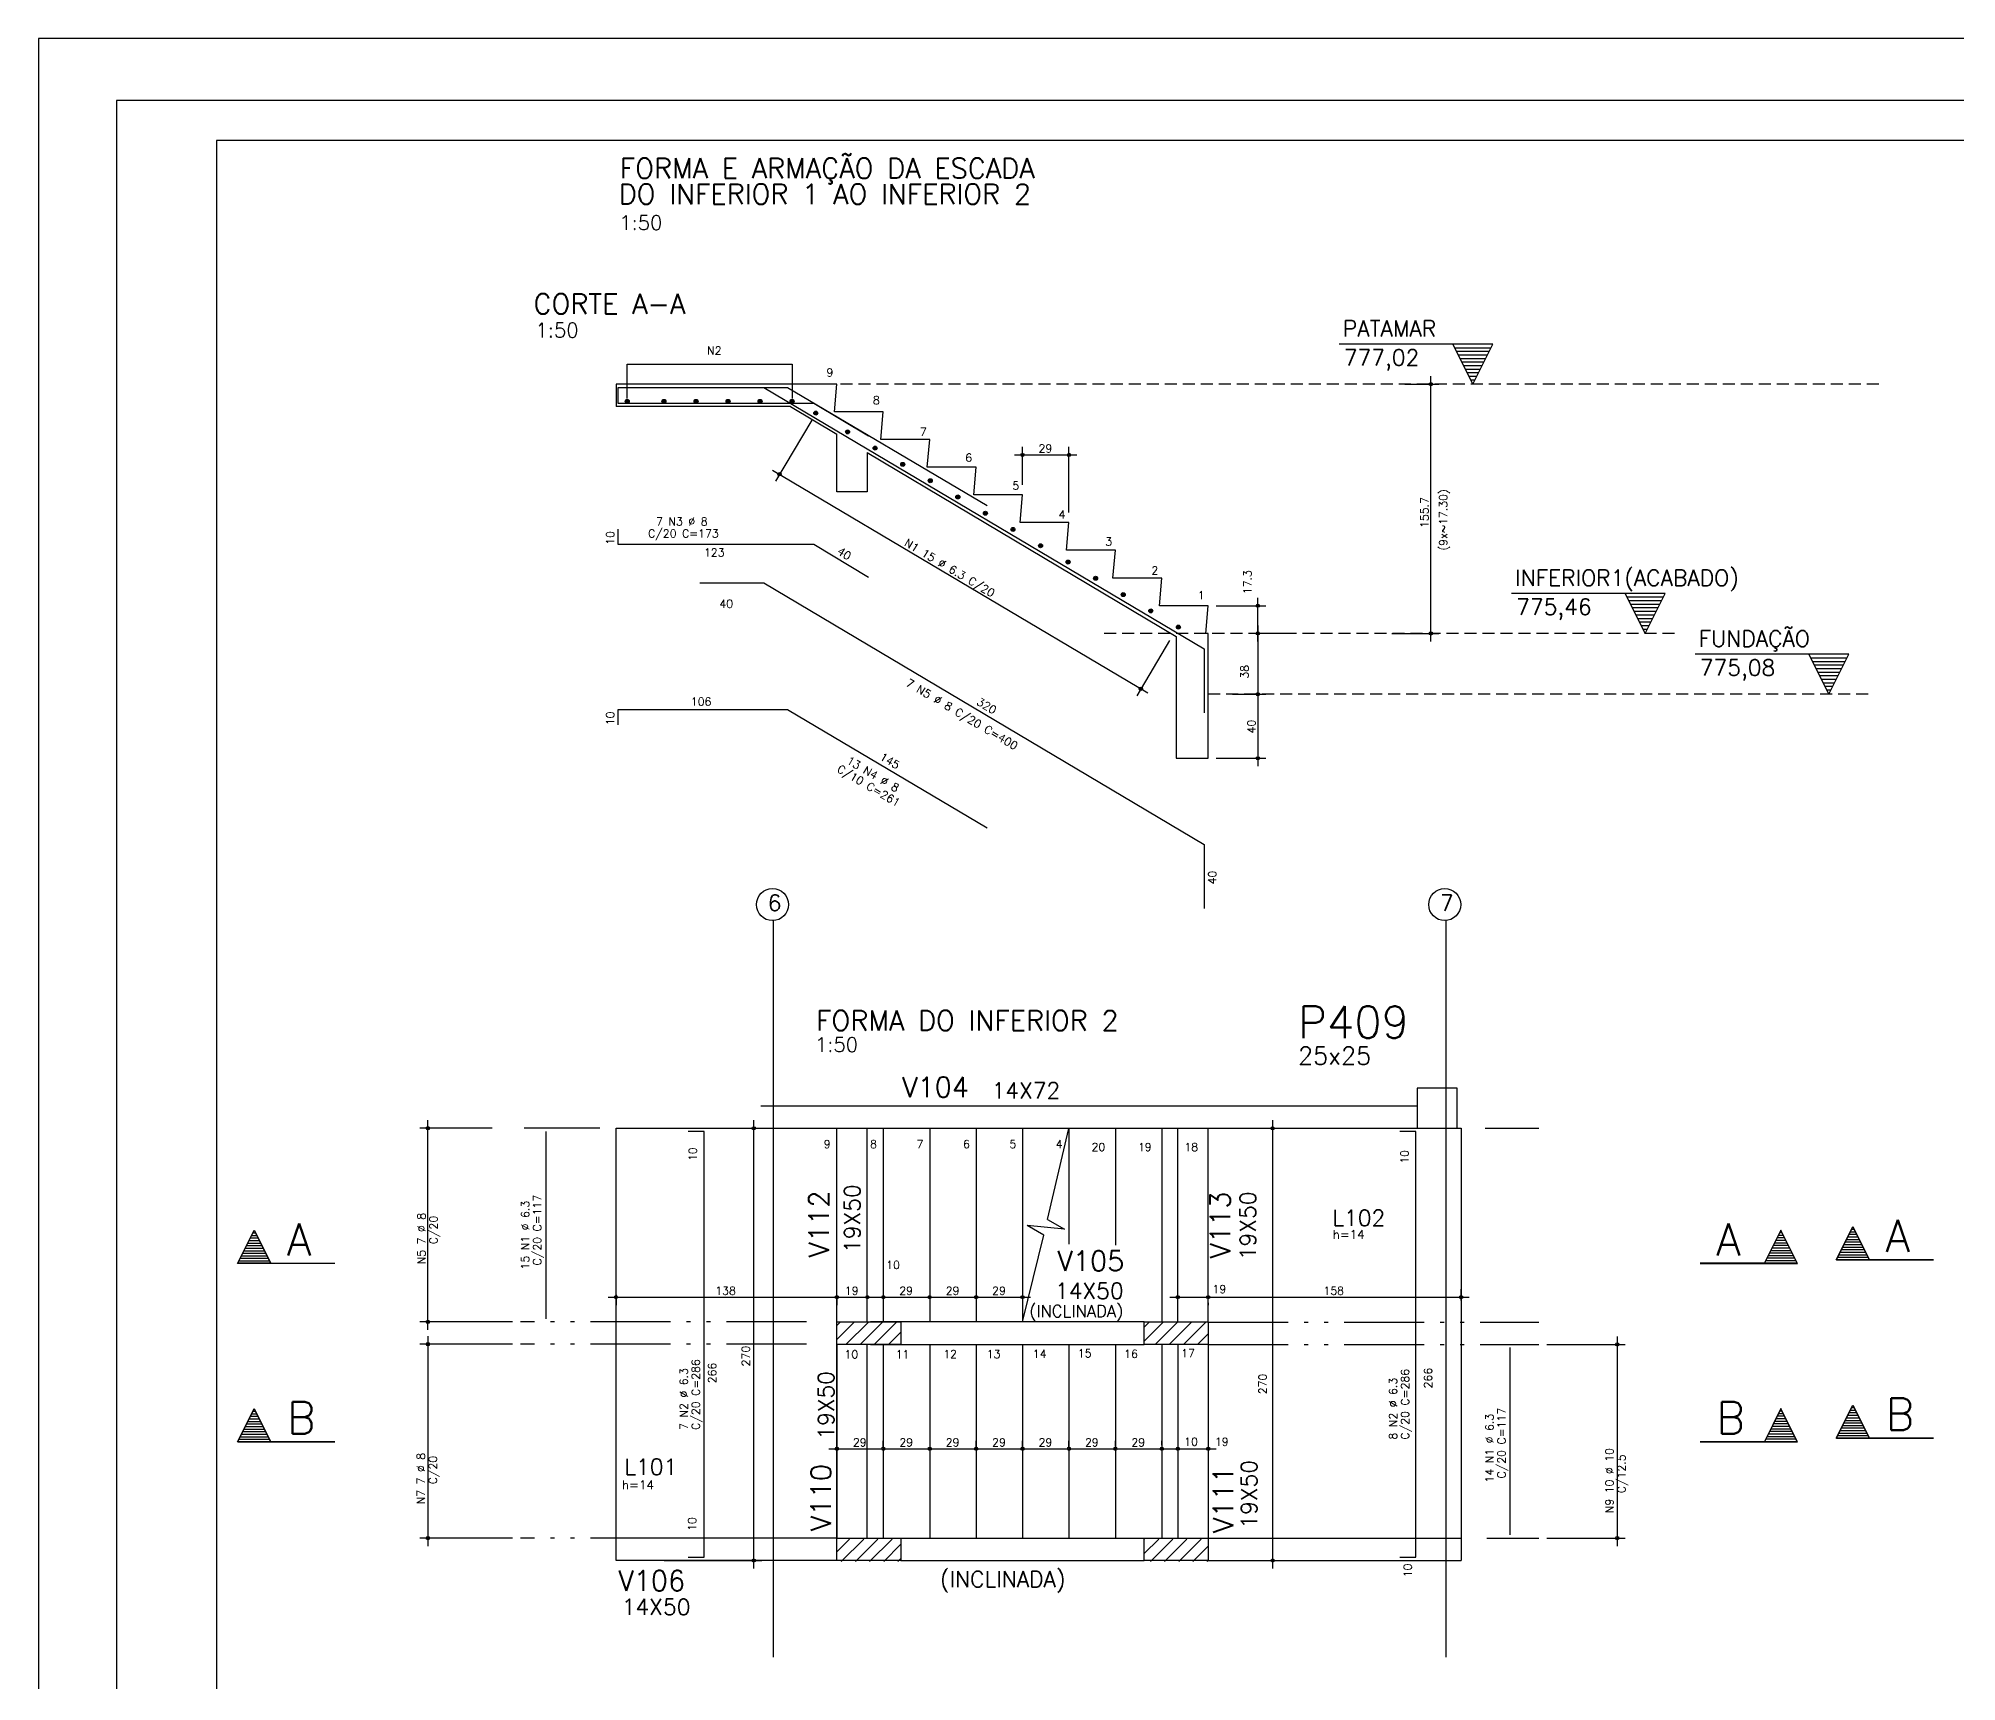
# Model space of a CAD drawing. Extents: x -1.9 to 86.1, y -1.6 to 61.
# Drawn here: x -1.95 to 46, y 19.89 to 60.95 of the extents above; entities that cross this region are included whole.
import ezdxf

# ---------------------------------------------------------------- set-up
doc = ezdxf.new("R2010")
doc.units = 0
doc.header["$MEASUREMENT"] = 0
for name, pattern in [('ESTILO_TQS_0001', [0.45, 0.3, -0.15]), ('ESTILO_TQS_0004', [3.3, 2, -0.4, 0.05, -0.4, 0.05, -0.4]), ('HIDDEN', [9.525, 6.35, -3.175])]:
    doc.linetypes.add(name, pattern=pattern)
doc.layers.get('Defpoints').update_dxf_attribs({"linetype": 'CONTINUOUS'})
for name, color, linetype in [('ARQ_FOLHA', 7, 'CONTINUOUS'), ('PENA_01', 1, 'CONTINUOUS'), ('PENA_02', 2, 'CONTINUOUS'), ('PENA_03', 3, 'CONTINUOUS'), ('PENA_04', 4, 'CONTINUOUS'), ('PENA_05', 5, 'CONTINUOUS'), ('PENA_06', 6, 'CONTINUOUS')]:
    doc.layers.add(name, color=color, linetype=linetype)
doc.styles.get("Standard").update_dxf_attribs({"font": 'ROMANS.SHX'})

msp = doc.modelspace()

# ---------------------------------------------------------------- linework, layer by layer
at = {"layer": 'ARQ_FOLHA', "color": 1}
for points in [[(0, 0), (84.1, 0), (84.1, 59.4), (0, 59.4)], [(2.5, 1), (83.1, 1), (83.1, 58.4), (2.5, 58.4)]]:
    msp.add_lwpolyline(points, close=True, dxfattribs=at)
at = {"layer": 'Defpoints', "color": 8, "linetype": 'HIDDEN', "ltscale": 100}
msp.add_lwpolyline([(-1.95, 60.95), (-1.95, -1.55), (86.05, -1.55), (86.05, 60.95)], close=True, dxfattribs=at)
at = {"layer": 'PENA_01', "linetype": 'Continuous'}
for p, q in [((18.008, 52.311), (12.488, 52.311)), ((12.488, 52.311), (12.488, 51.751)), ((17.948, 51.619), (18.008, 52.311)), ((32.204, 52.311), (33.055, 52.311)), ((32.855, 45.883), (32.855, 52.511)), ((16.85, 51.751), (12.488, 51.751)), ((17.379, 51.415), (16.472, 49.888)), ((16.85, 51.751), (18.009, 51.06)), ((19.168, 51.619), (17.948, 51.619)), ((19.108, 50.927), (19.168, 51.619)), ((18.009, 49.619), (18.009, 51.06)), ((20.328, 50.927), (19.108, 50.927)), ((20.268, 50.235), (20.328, 50.927)), ((18.769, 50.607), (18.769, 49.619)), ((18.769, 50.607), (26.488, 46.002)), ((22.448, 50.543), (24.008, 50.543)), ((22.648, 49.799), (22.648, 50.743)), ((23.808, 49.104), (23.808, 50.743)), ((16.402, 50.162), (25.777, 44.597)), ((21.488, 50.235), (20.268, 50.235)), ((21.428, 49.543), (21.488, 50.235)), ((18.769, 49.619), (18.009, 49.619)), ((22.648, 49.543), (21.428, 49.543)), ((22.588, 48.851), (22.648, 49.543)), ((23.808, 48.851), (22.588, 48.851)), ((23.748, 48.159), (23.808, 48.851)), ((24.968, 48.159), (23.748, 48.159)), ((24.908, 47.467), (24.968, 48.159)), ((26.128, 47.467), (24.908, 47.467)), ((26.068, 46.775), (26.128, 47.467)), ((27.288, 46.775), (26.068, 46.775)), ((27.228, 46.083), (27.288, 46.775)), ((27.488, 46.775), (28.729, 46.775)), ((28.529, 45.883), (28.529, 46.975)), ((27.288, 46.083), (27.228, 46.083)), ((27.288, 42.963), (27.288, 46.083)), ((29.402, 46.083), (28.329, 46.083)), ((28.983, 46.083), (28.329, 46.083)), ((28.529, 46.283), (28.529, 44.363)), ((31.879, 46.083), (33.055, 46.083)), ((26.322, 45.907), (25.503, 44.527)), ((26.488, 46.002), (26.488, 42.963)), ((28.529, 44.763), (28.529, 42.763)), ((27.9, 44.563), (28.729, 44.563)), ((28.1, 44.563), (28.729, 44.563)), ((26.488, 42.963), (27.288, 42.963)), ((27.488, 42.963), (28.729, 42.963)), ((16.428, 20.504), (16.428, 38.908)), ((33.229, 38.908), (33.229, 20.504)), ((9.395, 33.719), (7.585, 33.719)), ((7.785, 28.68), (7.785, 33.919)), ((15.424, 33.719), (16.13, 33.719)), ((15.93, 22.72), (15.93, 33.919)), ((28.825, 33.719), (29.1, 33.719)), ((28.9, 33.919), (28.9, 22.72)), ((12.288, 29.5), (18.208, 29.5)), ((12.488, 29.557), (12.488, 29.3)), ((17.808, 29.5), (18.968, 29.5)), ((18.008, 29.468), (18.008, 29.3)), ((18.568, 29.5), (19.368, 29.5)), ((18.968, 29.5), (20.528, 29.5)), ((19.168, 29.532), (19.168, 29.3)), ((19.168, 29.532), (19.168, 29.3)), ((20.128, 29.5), (21.688, 29.5)), ((20.328, 29.532), (20.328, 29.3)), ((20.328, 29.532), (20.328, 29.3)), ((21.288, 29.5), (22.848, 29.5)), ((21.488, 29.532), (21.488, 29.3)), ((21.488, 29.532), (21.488, 29.3)), ((22.648, 29.532), (22.648, 29.3)), ((26.328, 29.5), (27.488, 29.5)), ((27.088, 29.5), (33.809, 29.5)), ((27.288, 29.318), (27.288, 29.7)), ((27.288, 29.36), (27.288, 29.3)), ((33.609, 29.416), (33.609, 29.7)), ((9.897, 28.88), (7.585, 28.88)), ((25.689, 28.88), (18.849, 28.88)), ((9.898, 28.325), (7.585, 28.325)), ((7.785, 28.525), (7.785, 23.28)), ((18.849, 28.32), (25.689, 28.32)), ((35.754, 28.32), (37.714, 28.32)), ((37.514, 28.52), (37.514, 23.28)), ((19.169, 25.755), (19.169, 25.912)), ((19.169, 25.755), (19.169, 25.912)), ((21.489, 25.763), (21.489, 25.912)), ((21.489, 25.763), (21.489, 25.912)), ((22.649, 25.756), (22.649, 25.912)), ((22.649, 25.756), (22.649, 25.912)), ((23.809, 25.758), (23.809, 25.912)), ((23.809, 25.758), (23.809, 25.912)), ((24.969, 25.767), (24.969, 25.912)), ((24.969, 25.767), (24.969, 25.912)), ((26.129, 25.798), (26.129, 25.912)), ((26.129, 25.798), (26.129, 25.912)), ((17.809, 25.712), (19.369, 25.712)), ((18.969, 25.712), (20.529, 25.712)), ((20.129, 25.712), (21.689, 25.712)), ((20.329, 25.592), (20.329, 25.512)), ((21.289, 25.712), (22.849, 25.712)), ((22.449, 25.712), (24.009, 25.712)), ((23.609, 25.712), (25.169, 25.712)), ((24.769, 25.712), (26.329, 25.712)), ((25.929, 25.712), (26.729, 25.712)), ((26.329, 25.712), (27.489, 25.712)), ((26.529, 25.666), (26.529, 25.512)), ((26.529, 25.666), (26.529, 25.512)), ((27.289, 25.772), (27.289, 25.512)), ((9.897, 23.48), (7.585, 23.48)), ((18.009, 23.48), (12.488, 23.48)), ((19.609, 23.48), (25.689, 23.48)), ((27.289, 23.48), (33.609, 23.48)), ((35.754, 23.48), (37.714, 23.48)), ((13.688, 22.92), (16.13, 22.92)), ((19.609, 22.92), (25.689, 22.92)), ((29.003, 22.92), (29.1, 22.92))]:
    msp.add_line(p, q, dxfattribs=at)
at = {"layer": 'PENA_01', "linetype": 'ESTILO_TQS_0001'}
for p, q in [((44.051, 52.311), (18.008, 52.311)), ((38.942, 46.083), (24.635, 46.083)), ((43.788, 44.563), (27.288, 44.563))]:
    msp.add_line(p, q, dxfattribs=at)
at = {"layer": 'PENA_01', "linetype": 'ESTILO_TQS_0004'}
for p, q in [((12.086, 33.719), (10.188, 33.719)), ((34.214, 33.719), (35.553, 33.719)), ((17.249, 28.88), (10.097, 28.88)), ((27.288, 28.875), (35.553, 28.875)), ((17.249, 28.325), (10.098, 28.325)), ((27.289, 28.32), (35.554, 28.32)), ((17.249, 23.48), (10.097, 23.48)), ((34.254, 23.48), (35.554, 23.48))]:
    msp.add_line(p, q, dxfattribs=at)
at = {"layer": 'PENA_01', "linetype": 'Continuous'}
for centre in [(16.398, 39.308), (33.2, 39.308)]:
    msp.add_circle(centre, 0.4, dxfattribs=at)
at = {"layer": 'PENA_02', "linetype": 'Continuous'}
msp.add_lwpolyline([(0, 0), (84.1, 0), (84.1, 59.4), (0, 59.4), (0, 0)], dxfattribs=at)
for centre, radius in [((32.855, 52.311), 0.04), ((32.855, 52.311), 0.02), ((22.648, 50.543), 0.04), ((22.648, 50.543), 0.02), ((23.808, 50.543), 0.04), ((23.808, 50.543), 0.02), ((16.574, 50.06), 0.0416), ((16.574, 50.06), 0.0208), ((28.529, 46.775), 0.04), ((28.529, 46.775), 0.02), ((28.529, 46.083), 0.04), ((28.529, 46.083), 0.04), ((28.529, 46.083), 0.02), ((28.529, 46.083), 0.02), ((32.855, 46.083), 0.04), ((32.855, 46.083), 0.02), ((25.605, 44.699), 0.0416), ((25.605, 44.699), 0.0208), ((28.529, 44.563), 0.04), ((28.529, 44.563), 0.04), ((28.529, 44.563), 0.02), ((28.529, 44.563), 0.02), ((28.529, 42.963), 0.04), ((28.529, 42.963), 0.02), ((7.785, 33.719), 0.0416), ((7.785, 33.719), 0.0208), ((15.93, 33.719), 0.04), ((15.93, 33.719), 0.02), ((28.9, 33.719), 0.04), ((28.9, 33.719), 0.02), ((12.488, 29.5), 0.04), ((12.488, 29.5), 0.02), ((18.008, 29.5), 0.04), ((18.008, 29.5), 0.04), ((18.008, 29.5), 0.02), ((18.008, 29.5), 0.02), ((18.768, 29.5), 0.04), ((18.768, 29.5), 0.04), ((18.768, 29.5), 0.02), ((18.768, 29.5), 0.02), ((19.168, 29.5), 0.04), ((19.168, 29.5), 0.04), ((19.168, 29.5), 0.02), ((19.168, 29.5), 0.02), ((20.328, 29.5), 0.04), ((20.328, 29.5), 0.04), ((20.328, 29.5), 0.02), ((20.328, 29.5), 0.02), ((21.488, 29.5), 0.04), ((21.488, 29.5), 0.04), ((21.488, 29.5), 0.02), ((21.488, 29.5), 0.02), ((22.648, 29.5), 0.04), ((22.648, 29.5), 0.02), ((26.528, 29.5), 0.04), ((26.528, 29.5), 0.02), ((27.288, 29.5), 0.04), ((27.288, 29.5), 0.04), ((27.288, 29.5), 0.02), ((27.288, 29.5), 0.02), ((33.609, 29.5), 0.04), ((33.609, 29.5), 0.02), ((7.785, 28.88), 0.0416), ((7.785, 28.88), 0.0208), ((7.785, 28.325), 0.0416), ((7.785, 28.325), 0.0208), ((37.514, 28.32), 0.0416), ((37.514, 28.32), 0.0208), ((18.009, 25.712), 0.04), ((18.009, 25.712), 0.02), ((19.169, 25.712), 0.04), ((19.169, 25.712), 0.04), ((19.169, 25.712), 0.02), ((19.169, 25.712), 0.02), ((20.329, 25.712), 0.04), ((20.329, 25.712), 0.04), ((20.329, 25.712), 0.02), ((20.329, 25.712), 0.02), ((21.489, 25.712), 0.04), ((21.489, 25.712), 0.04), ((21.489, 25.712), 0.02), ((21.489, 25.712), 0.02), ((22.649, 25.712), 0.04), ((22.649, 25.712), 0.04), ((22.649, 25.712), 0.02), ((22.649, 25.712), 0.02), ((23.809, 25.712), 0.04), ((23.809, 25.712), 0.04), ((23.809, 25.712), 0.02), ((23.809, 25.712), 0.02), ((24.969, 25.712), 0.04), ((24.969, 25.712), 0.04), ((24.969, 25.712), 0.02), ((24.969, 25.712), 0.02), ((26.129, 25.712), 0.04), ((26.129, 25.712), 0.04), ((26.129, 25.712), 0.02), ((26.129, 25.712), 0.02), ((26.529, 25.712), 0.04), ((26.529, 25.712), 0.04), ((26.529, 25.712), 0.02), ((26.529, 25.712), 0.02), ((27.289, 25.712), 0.04), ((27.289, 25.712), 0.02), ((7.785, 23.48), 0.0416), ((7.785, 23.48), 0.0208), ((37.514, 23.48), 0.0416), ((37.514, 23.48), 0.0208), ((15.93, 22.92), 0.04), ((15.93, 22.92), 0.02), ((28.9, 22.92), 0.04), ((28.9, 22.92), 0.02)]:
    msp.add_circle(centre, radius, dxfattribs=at)
at = {"layer": 'PENA_03', "linetype": 'Continuous'}
for p, q in [((34.401, 53.311), (30.561, 53.311)), ((33.901, 52.311), (33.401, 53.311)), ((33.445, 53.222), (34.356, 53.222)), ((33.901, 52.311), (34.401, 53.311)), ((12.767, 51.953), (12.767, 52.814)), ((12.767, 52.814), (16.887, 52.814)), ((16.887, 52.814), (16.887, 51.953)), ((33.49, 53.133), (34.311, 53.133)), ((33.534, 53.044), (34.267, 53.044)), ((33.579, 52.955), (34.222, 52.955)), ((33.624, 52.866), (34.178, 52.866)), ((33.668, 52.776), (34.133, 52.776)), ((33.713, 52.687), (34.089, 52.687)), ((33.757, 52.598), (34.044, 52.598)), ((33.802, 52.509), (33.999, 52.509)), ((33.847, 52.42), (33.955, 52.42)), ((38.708, 47.083), (34.868, 47.083)), ((38.208, 46.083), (37.708, 47.083)), ((37.753, 46.994), (38.663, 46.994)), ((38.208, 46.083), (38.708, 47.083)), ((37.797, 46.905), (38.619, 46.905)), ((37.842, 46.816), (38.574, 46.816)), ((37.886, 46.727), (38.53, 46.727)), ((37.931, 46.638), (38.485, 46.638)), ((37.976, 46.548), (38.44, 46.548)), ((38.02, 46.459), (38.396, 46.459)), ((38.065, 46.37), (38.351, 46.37)), ((38.109, 46.281), (38.307, 46.281)), ((38.154, 46.192), (38.262, 46.192)), ((43.297, 45.563), (39.457, 45.563)), ((42.797, 44.563), (42.297, 45.563)), ((42.797, 44.563), (43.297, 45.563)), ((42.341, 45.474), (43.252, 45.474)), ((42.386, 45.385), (43.208, 45.385)), ((42.431, 45.296), (43.163, 45.296)), ((42.475, 45.207), (43.119, 45.207)), ((42.52, 45.118), (43.074, 45.118)), ((42.564, 45.028), (43.029, 45.028)), ((42.609, 44.939), (42.985, 44.939)), ((42.654, 44.85), (42.94, 44.85)), ((42.698, 44.761), (42.896, 44.761)), ((42.743, 44.672), (42.851, 44.672)), ((16.109, 34.279), (32.509, 34.279)), ((12.488, 22.92), (12.488, 33.719)), ((12.488, 33.719), (18.008, 33.719)), ((18.008, 28.875), (18.008, 33.719)), ((18.008, 33.719), (32.509, 33.719)), ((18.768, 28.875), (18.768, 33.719)), ((19.168, 33.717), (19.168, 28.88)), ((20.328, 33.717), (20.328, 28.88)), ((21.488, 33.717), (21.488, 28.88)), ((22.648, 33.716), (22.648, 28.88)), ((23.276, 31.437), (23.808, 33.716)), ((23.808, 33.716), (23.808, 30.823)), ((24.968, 33.716), (24.968, 30.798)), ((26.128, 33.716), (26.128, 28.88)), ((26.528, 28.875), (26.528, 33.716)), ((27.288, 28.875), (27.288, 33.716)), ((33.509, 33.719), (33.609, 33.719)), ((33.609, 33.719), (33.609, 22.92)), ((23.181, 31.049), (22.764, 31.289)), ((23.693, 31.198), (22.764, 31.289)), ((23.276, 31.437), (23.693, 31.198)), ((22.649, 28.88), (23.181, 31.049)), ((18.008, 28.442), (18.442, 28.875)), ((18.008, 28.795), (18.088, 28.875)), ((18.235, 28.315), (18.795, 28.875)), ((18.589, 28.315), (19.149, 28.875)), ((18.942, 28.315), (19.502, 28.875)), ((25.688, 28.396), (26.167, 28.875)), ((25.688, 28.75), (25.813, 28.875)), ((25.96, 28.315), (26.52, 28.875)), ((26.314, 28.315), (26.874, 28.875)), ((26.668, 28.315), (27.228, 28.875)), ((18.009, 23.48), (18.009, 28.32)), ((18.009, 28.32), (18.009, 23.48)), ((18.769, 23.48), (18.769, 28.32)), ((19.169, 28.32), (19.169, 23.48)), ((19.296, 28.315), (19.608, 28.627)), ((20.329, 28.32), (20.329, 23.48)), ((21.489, 28.32), (21.489, 23.48)), ((22.649, 28.32), (22.649, 23.48)), ((23.809, 28.32), (23.809, 23.48)), ((24.969, 28.32), (24.969, 23.48)), ((26.129, 28.32), (26.129, 23.48)), ((26.529, 28.32), (26.529, 23.48)), ((27.021, 28.315), (27.288, 28.582)), ((27.289, 28.32), (27.289, 23.48)), ((18.008, 23.138), (18.325, 23.456)), ((18.119, 22.896), (18.679, 23.456)), ((18.473, 22.896), (19.033, 23.456)), ((18.826, 22.896), (19.386, 23.456)), ((19.18, 22.896), (19.608, 23.324)), ((25.688, 23.093), (26.051, 23.456)), ((25.688, 23.447), (25.697, 23.456)), ((25.844, 22.896), (26.404, 23.456)), ((26.198, 22.896), (26.758, 23.456)), ((26.551, 22.896), (27.111, 23.456)), ((26.905, 22.896), (27.288, 23.279)), ((18.009, 22.92), (12.488, 22.92)), ((19.533, 22.896), (19.608, 22.97)), ((27.259, 22.896), (27.288, 22.925)), ((27.289, 22.92), (33.609, 22.92))]:
    msp.add_line(p, q, dxfattribs=at)
for points in [[(33.401, 53.311), (33.901, 52.311), (34.401, 53.311), (33.401, 53.311)], [(37.708, 47.083), (38.208, 46.083), (38.708, 47.083), (37.708, 47.083)], [(42.297, 45.563), (42.797, 44.563), (43.297, 45.563), (42.297, 45.563)], [(33.509, 33.719), (33.509, 34.719), (32.509, 34.719), (32.509, 33.719), (33.509, 33.719)], [(42.993, 30.436), (43.402, 31.255), (43.811, 30.436), (42.993, 30.436)], [(3.036, 30.345), (3.445, 31.164), (3.854, 30.345), (3.036, 30.345)], [(42.012, 30.345), (41.603, 31.164), (41.193, 30.345), (42.012, 30.345)], [(18.009, 28.88), (19.609, 28.88), (19.609, 28.32), (18.009, 28.32), (18.009, 28.88)], [(25.689, 28.88), (27.289, 28.88), (27.289, 28.32), (25.689, 28.32), (25.689, 28.88)], [(3.036, 25.888), (3.445, 26.706), (3.854, 25.888), (3.036, 25.888)], [(42.012, 25.888), (41.603, 26.706), (41.193, 25.888), (42.012, 25.888)], [(42.993, 25.979), (43.402, 26.797), (43.811, 25.979), (42.993, 25.979)], [(18.009, 23.48), (19.609, 23.48), (19.609, 22.92), (18.009, 22.92), (18.009, 23.48)], [(25.689, 23.48), (27.289, 23.48), (27.289, 22.92), (25.689, 22.92), (25.689, 23.48)]]:
    msp.add_lwpolyline(points, dxfattribs=at)
for centre in [(12.767, 51.881), (13.687, 51.881), (14.487, 51.881), (15.287, 51.881), (16.087, 51.881), (16.887, 51.881), (17.481, 51.587), (18.275, 51.119), (18.964, 50.712), (19.653, 50.306), (20.342, 49.899), (21.031, 49.493), (21.72, 49.086), (22.409, 48.68), (23.098, 48.273), (23.787, 47.866), (24.476, 47.46), (25.165, 47.053), (25.854, 46.647), (26.543, 46.24)]:
    msp.add_circle(centre, 0.05, dxfattribs=at)
for points in [[(12.817, 51.881), (12.742, 51.925), (12.72, 51.899)], [(12.817, 51.881), (12.72, 51.899), (12.72, 51.864)], [(12.817, 51.881), (12.72, 51.864), (12.742, 51.838)], [(12.817, 51.881), (12.776, 51.931), (12.742, 51.925)], [(12.817, 51.881), (12.742, 51.838), (12.776, 51.832)], [(12.817, 51.881), (12.806, 51.914), (12.776, 51.931)], [(12.817, 51.881), (12.776, 51.832), (12.806, 51.849)], [(12.817, 51.881), (12.806, 51.849), (12.817, 51.881)], [(13.737, 51.881), (13.662, 51.925), (13.64, 51.899)], [(13.737, 51.881), (13.64, 51.899), (13.64, 51.864)], [(13.737, 51.881), (13.64, 51.864), (13.662, 51.838)], [(13.737, 51.881), (13.696, 51.931), (13.662, 51.925)], [(13.737, 51.881), (13.662, 51.838), (13.696, 51.832)], [(13.737, 51.881), (13.726, 51.914), (13.696, 51.931)], [(13.737, 51.881), (13.696, 51.832), (13.726, 51.849)], [(13.737, 51.881), (13.726, 51.849), (13.737, 51.881)], [(14.537, 51.881), (14.462, 51.925), (14.44, 51.899)], [(14.537, 51.881), (14.44, 51.899), (14.44, 51.864)], [(14.537, 51.881), (14.44, 51.864), (14.462, 51.838)], [(14.537, 51.881), (14.496, 51.931), (14.462, 51.925)], [(14.537, 51.881), (14.462, 51.838), (14.496, 51.832)], [(14.537, 51.881), (14.526, 51.914), (14.496, 51.931)], [(14.537, 51.881), (14.496, 51.832), (14.526, 51.849)], [(14.537, 51.881), (14.526, 51.849), (14.537, 51.881)], [(15.337, 51.881), (15.262, 51.925), (15.24, 51.899)], [(15.337, 51.881), (15.24, 51.899), (15.24, 51.864)], [(15.337, 51.881), (15.24, 51.864), (15.262, 51.838)], [(15.337, 51.881), (15.296, 51.931), (15.262, 51.925)], [(15.337, 51.881), (15.262, 51.838), (15.296, 51.832)], [(15.337, 51.881), (15.326, 51.914), (15.296, 51.931)], [(15.337, 51.881), (15.296, 51.832), (15.326, 51.849)], [(15.337, 51.881), (15.326, 51.849), (15.337, 51.881)], [(16.137, 51.881), (16.062, 51.925), (16.04, 51.899)], [(16.137, 51.881), (16.04, 51.899), (16.04, 51.864)], [(16.137, 51.881), (16.04, 51.864), (16.062, 51.838)], [(16.137, 51.881), (16.096, 51.931), (16.062, 51.925)], [(16.137, 51.881), (16.062, 51.838), (16.096, 51.832)], [(16.137, 51.881), (16.126, 51.914), (16.096, 51.931)], [(16.137, 51.881), (16.096, 51.832), (16.126, 51.849)], [(16.137, 51.881), (16.126, 51.849), (16.137, 51.881)], [(16.937, 51.881), (16.862, 51.925), (16.84, 51.899)], [(16.937, 51.881), (16.84, 51.899), (16.84, 51.864)], [(16.937, 51.881), (16.84, 51.864), (16.862, 51.838)], [(16.937, 51.881), (16.896, 51.931), (16.862, 51.925)], [(16.937, 51.881), (16.862, 51.838), (16.896, 51.832)], [(16.937, 51.881), (16.926, 51.914), (16.896, 51.931)], [(16.937, 51.881), (16.896, 51.832), (16.926, 51.849)], [(16.937, 51.881), (16.926, 51.849), (16.937, 51.881)], [(17.531, 51.587), (17.456, 51.631), (17.434, 51.604)], [(17.531, 51.587), (17.434, 51.604), (17.434, 51.57)], [(17.531, 51.587), (17.434, 51.57), (17.456, 51.544)], [(17.531, 51.587), (17.489, 51.637), (17.456, 51.631)], [(17.531, 51.587), (17.456, 51.544), (17.489, 51.538)], [(17.531, 51.587), (17.519, 51.62), (17.489, 51.637)], [(17.531, 51.587), (17.489, 51.538), (17.519, 51.555)], [(17.531, 51.587), (17.519, 51.555), (17.531, 51.587)], [(18.325, 51.119), (18.25, 51.162), (18.228, 51.136)], [(18.325, 51.119), (18.228, 51.136), (18.228, 51.102)], [(18.325, 51.119), (18.228, 51.102), (18.25, 51.075)], [(18.325, 51.119), (18.284, 51.168), (18.25, 51.162)], [(18.325, 51.119), (18.25, 51.075), (18.284, 51.07)], [(18.325, 51.119), (18.313, 51.151), (18.284, 51.168)], [(18.325, 51.119), (18.284, 51.07), (18.313, 51.087)], [(18.325, 51.119), (18.313, 51.087), (18.325, 51.119)], [(19.014, 50.712), (18.939, 50.756), (18.917, 50.729)], [(19.014, 50.712), (18.917, 50.729), (18.917, 50.695)], [(19.014, 50.712), (18.917, 50.695), (18.939, 50.669)], [(19.014, 50.712), (18.973, 50.761), (18.939, 50.756)], [(19.014, 50.712), (18.939, 50.669), (18.973, 50.663)], [(19.014, 50.712), (19.002, 50.744), (18.973, 50.761)], [(19.014, 50.712), (18.973, 50.663), (19.002, 50.68)], [(19.014, 50.712), (19.002, 50.68), (19.014, 50.712)], [(19.703, 50.306), (19.628, 50.349), (19.606, 50.323)], [(19.703, 50.306), (19.662, 50.355), (19.628, 50.349)], [(19.703, 50.306), (19.691, 50.338), (19.662, 50.355)], [(19.703, 50.306), (19.606, 50.323), (19.606, 50.289)], [(19.703, 50.306), (19.606, 50.289), (19.628, 50.262)], [(19.703, 50.306), (19.628, 50.262), (19.662, 50.256)], [(19.703, 50.306), (19.662, 50.256), (19.691, 50.274)], [(19.703, 50.306), (19.691, 50.274), (19.703, 50.306)], [(20.392, 49.899), (20.317, 49.942), (20.295, 49.916)], [(20.392, 49.899), (20.295, 49.916), (20.295, 49.882)], [(20.392, 49.899), (20.295, 49.882), (20.317, 49.856)], [(20.392, 49.899), (20.351, 49.948), (20.317, 49.942)], [(20.392, 49.899), (20.317, 49.856), (20.351, 49.85)], [(20.392, 49.899), (20.38, 49.931), (20.351, 49.948)], [(20.392, 49.899), (20.351, 49.85), (20.38, 49.867)], [(20.392, 49.899), (20.38, 49.867), (20.392, 49.899)], [(21.081, 49.493), (21.006, 49.536), (20.984, 49.51)], [(21.081, 49.493), (20.984, 49.51), (20.984, 49.475)], [(21.081, 49.493), (20.984, 49.475), (21.006, 49.449)], [(21.081, 49.493), (21.04, 49.542), (21.006, 49.536)], [(21.081, 49.493), (21.006, 49.449), (21.04, 49.443)], [(21.081, 49.493), (21.069, 49.525), (21.04, 49.542)], [(21.081, 49.493), (21.04, 49.443), (21.069, 49.46)], [(21.081, 49.493), (21.069, 49.46), (21.081, 49.493)], [(21.77, 49.086), (21.695, 49.129), (21.673, 49.103)], [(21.77, 49.086), (21.673, 49.103), (21.673, 49.069)], [(21.77, 49.086), (21.673, 49.069), (21.695, 49.043)], [(21.77, 49.086), (21.729, 49.135), (21.695, 49.129)], [(21.77, 49.086), (21.695, 49.043), (21.729, 49.037)], [(21.77, 49.086), (21.758, 49.118), (21.729, 49.135)], [(21.77, 49.086), (21.729, 49.037), (21.758, 49.054)], [(21.77, 49.086), (21.758, 49.054), (21.77, 49.086)], [(22.459, 48.68), (22.384, 48.723), (22.362, 48.697)], [(22.459, 48.68), (22.362, 48.697), (22.362, 48.662)], [(22.459, 48.68), (22.362, 48.662), (22.384, 48.636)], [(22.459, 48.68), (22.418, 48.729), (22.384, 48.723)], [(22.459, 48.68), (22.384, 48.636), (22.418, 48.63)], [(22.459, 48.68), (22.447, 48.712), (22.418, 48.729)], [(22.459, 48.68), (22.418, 48.63), (22.447, 48.647)], [(22.459, 48.68), (22.447, 48.647), (22.459, 48.68)], [(23.148, 48.273), (23.073, 48.316), (23.051, 48.29)], [(23.148, 48.273), (23.051, 48.29), (23.051, 48.256)], [(23.148, 48.273), (23.051, 48.256), (23.073, 48.23)], [(23.148, 48.273), (23.107, 48.322), (23.073, 48.316)], [(23.148, 48.273), (23.073, 48.23), (23.107, 48.224)], [(23.148, 48.273), (23.136, 48.305), (23.107, 48.322)], [(23.148, 48.273), (23.107, 48.224), (23.136, 48.241)], [(23.148, 48.273), (23.136, 48.241), (23.148, 48.273)], [(23.837, 47.866), (23.762, 47.91), (23.74, 47.884)], [(23.837, 47.866), (23.74, 47.884), (23.74, 47.849)], [(23.837, 47.866), (23.74, 47.849), (23.762, 47.823)], [(23.837, 47.866), (23.796, 47.916), (23.762, 47.91)], [(23.837, 47.866), (23.762, 47.823), (23.796, 47.817)], [(23.837, 47.866), (23.825, 47.899), (23.796, 47.916)], [(23.837, 47.866), (23.796, 47.817), (23.825, 47.834)], [(23.837, 47.866), (23.825, 47.834), (23.837, 47.866)], [(24.526, 47.46), (24.451, 47.503), (24.429, 47.477)], [(24.526, 47.46), (24.429, 47.477), (24.429, 47.443)], [(24.526, 47.46), (24.485, 47.509), (24.451, 47.503)], [(24.526, 47.46), (24.514, 47.492), (24.485, 47.509)], [(24.526, 47.46), (24.429, 47.443), (24.451, 47.417)], [(24.526, 47.46), (24.451, 47.417), (24.485, 47.411)], [(24.526, 47.46), (24.485, 47.411), (24.514, 47.428)], [(24.526, 47.46), (24.514, 47.428), (24.526, 47.46)], [(25.215, 47.053), (25.14, 47.097), (25.118, 47.07)], [(25.215, 47.053), (25.118, 47.07), (25.118, 47.036)], [(25.215, 47.053), (25.118, 47.036), (25.14, 47.01)], [(25.215, 47.053), (25.174, 47.103), (25.14, 47.097)], [(25.215, 47.053), (25.14, 47.01), (25.174, 47.004)], [(25.215, 47.053), (25.203, 47.085), (25.174, 47.103)], [(25.215, 47.053), (25.174, 47.004), (25.203, 47.021)], [(25.215, 47.053), (25.203, 47.021), (25.215, 47.053)], [(25.904, 46.647), (25.829, 46.69), (25.807, 46.664)], [(25.904, 46.647), (25.807, 46.664), (25.807, 46.63)], [(25.904, 46.647), (25.807, 46.63), (25.829, 46.603)], [(25.904, 46.647), (25.863, 46.696), (25.829, 46.69)], [(25.904, 46.647), (25.829, 46.603), (25.863, 46.598)], [(25.904, 46.647), (25.892, 46.679), (25.863, 46.696)], [(25.904, 46.647), (25.863, 46.598), (25.892, 46.615)], [(25.904, 46.647), (25.892, 46.615), (25.904, 46.647)], [(26.593, 46.24), (26.518, 46.284), (26.496, 46.257)], [(26.593, 46.24), (26.496, 46.257), (26.496, 46.223)], [(26.593, 46.24), (26.496, 46.223), (26.518, 46.197)], [(26.593, 46.24), (26.552, 46.289), (26.518, 46.284)], [(26.593, 46.24), (26.518, 46.197), (26.552, 46.191)], [(26.593, 46.24), (26.581, 46.272), (26.552, 46.289)], [(26.593, 46.24), (26.552, 46.191), (26.581, 46.208)], [(26.593, 46.24), (26.581, 46.208), (26.593, 46.24)]]:
    msp.add_solid(points, dxfattribs=at)
at = {"layer": 'PENA_04', "linetype": 'Continuous'}
for p, q in [((3.03, 30.342), (3.445, 31.172)), ((3.445, 31.172), (3.858, 30.345)), ((41.603, 31.172), (41.19, 30.345)), ((42.017, 30.342), (41.603, 31.172)), ((42.987, 30.433), (43.402, 31.263)), ((42.993, 30.436), (43.402, 31.255)), ((43.374, 31.199), (43.43, 31.199)), ((43.402, 31.263), (43.815, 30.436)), ((43.402, 31.255), (43.811, 30.436)), ((3.036, 30.345), (3.445, 31.164)), ((3.226, 30.725), (3.665, 30.725)), ((3.258, 30.788), (3.633, 30.789)), ((3.29, 30.852), (3.601, 30.852)), ((3.322, 30.916), (3.569, 30.916)), ((3.353, 30.98), (3.537, 30.98)), ((3.385, 31.044), (3.505, 31.044)), ((3.417, 31.108), (3.473, 31.108)), ((3.445, 31.164), (3.854, 30.345)), ((41.603, 31.164), (41.193, 30.345)), ((41.822, 30.725), (41.383, 30.725)), ((41.79, 30.788), (41.415, 30.789)), ((41.758, 30.852), (41.447, 30.852)), ((41.726, 30.916), (41.479, 30.916)), ((41.694, 30.98), (41.511, 30.98)), ((41.663, 31.044), (41.543, 31.044)), ((41.631, 31.108), (41.575, 31.108)), ((42.012, 30.345), (41.603, 31.164)), ((43.119, 30.688), (43.685, 30.688)), ((43.151, 30.752), (43.653, 30.752)), ((43.183, 30.816), (43.622, 30.816)), ((43.214, 30.879), (43.59, 30.88)), ((43.246, 30.944), (43.558, 30.944)), ((43.278, 31.007), (43.526, 31.007)), ((43.31, 31.071), (43.494, 31.071)), ((43.342, 31.135), (43.462, 31.135)), ((5.462, 30.342), (3.03, 30.342)), ((3.036, 30.345), (5.462, 30.345)), ((3.066, 30.406), (3.824, 30.406)), ((3.098, 30.47), (3.792, 30.47)), ((3.13, 30.533), (3.76, 30.533)), ((3.162, 30.597), (3.729, 30.597)), ((3.194, 30.661), (3.697, 30.661)), ((42.012, 30.345), (39.586, 30.345)), ((39.586, 30.342), (42.017, 30.342)), ((41.982, 30.406), (41.224, 30.406)), ((41.95, 30.47), (41.256, 30.47)), ((41.918, 30.533), (41.287, 30.533)), ((41.886, 30.597), (41.319, 30.597)), ((41.854, 30.661), (41.351, 30.661)), ((45.419, 30.433), (42.987, 30.433)), ((42.993, 30.436), (45.419, 30.436)), ((43.023, 30.497), (43.781, 30.497)), ((43.055, 30.561), (43.749, 30.561)), ((43.087, 30.624), (43.717, 30.624)), ((3.03, 25.885), (3.445, 26.714)), ((3.036, 25.888), (3.445, 26.706)), ((3.29, 26.395), (3.601, 26.395)), ((3.322, 26.459), (3.569, 26.459)), ((3.353, 26.523), (3.537, 26.523)), ((3.385, 26.587), (3.505, 26.587)), ((3.417, 26.65), (3.473, 26.65)), ((3.445, 26.714), (3.858, 25.888)), ((3.445, 26.706), (3.854, 25.888)), ((41.603, 26.714), (41.19, 25.888)), ((41.603, 26.706), (41.193, 25.888)), ((41.758, 26.395), (41.447, 26.395)), ((41.726, 26.459), (41.479, 26.459)), ((41.694, 26.523), (41.511, 26.523)), ((41.663, 26.587), (41.543, 26.587)), ((41.631, 26.65), (41.575, 26.65)), ((42.017, 25.885), (41.603, 26.714)), ((42.012, 25.888), (41.603, 26.706)), ((42.987, 25.976), (43.402, 26.805)), ((42.993, 25.979), (43.402, 26.797)), ((43.214, 26.422), (43.59, 26.422)), ((43.246, 26.486), (43.558, 26.486)), ((43.278, 26.55), (43.526, 26.55)), ((43.31, 26.614), (43.494, 26.614)), ((43.342, 26.678), (43.462, 26.678)), ((43.374, 26.741), (43.43, 26.741)), ((43.402, 26.805), (43.815, 25.979)), ((43.402, 26.797), (43.811, 25.979)), ((3.066, 25.948), (3.824, 25.948)), ((3.098, 26.012), (3.792, 26.012)), ((3.13, 26.076), (3.76, 26.076)), ((3.162, 26.14), (3.729, 26.14)), ((3.194, 26.204), (3.697, 26.204)), ((3.226, 26.267), (3.665, 26.267)), ((3.258, 26.331), (3.633, 26.331)), ((41.982, 25.948), (41.224, 25.948)), ((41.95, 26.012), (41.256, 26.012)), ((41.918, 26.076), (41.287, 26.076)), ((41.886, 26.14), (41.319, 26.14)), ((41.854, 26.204), (41.351, 26.204)), ((41.822, 26.267), (41.383, 26.267)), ((41.79, 26.331), (41.415, 26.331)), ((45.419, 25.976), (42.987, 25.976)), ((42.993, 25.979), (45.419, 25.979)), ((43.023, 26.039), (43.781, 26.039)), ((43.055, 26.103), (43.749, 26.103)), ((43.087, 26.167), (43.717, 26.167)), ((43.119, 26.231), (43.685, 26.231)), ((43.151, 26.295), (43.653, 26.295)), ((43.183, 26.359), (43.622, 26.359)), ((5.462, 25.885), (3.03, 25.885)), ((3.036, 25.888), (5.462, 25.888)), ((42.012, 25.888), (39.586, 25.888)), ((39.586, 25.885), (42.017, 25.885))]:
    msp.add_line(p, q, dxfattribs=at)
at = {"layer": 'PENA_05', "linetype": 'Continuous'}
for p, q in [((12.543, 51.847), (12.543, 52.231)), ((12.543, 52.231), (16.772, 52.231)), ((12.543, 51.831), (12.543, 52.215)), ((17.43, 51.831), (12.543, 51.831)), ((14.585, 52.231), (16.185, 52.231)), ((16.185, 52.231), (27.192, 45.697)), ((16.772, 52.231), (21.764, 49.279)), ((18.802, 51.009), (17.43, 51.831)), ((12.543, 48.305), (12.543, 48.689)), ((17.43, 48.305), (12.543, 48.305)), ((18.802, 47.483), (17.43, 48.305)), ((14.585, 47.347), (16.185, 47.347)), ((16.185, 47.347), (27.192, 40.813)), ((27.192, 45.697), (27.192, 44.097)), ((12.543, 43.797), (12.543, 44.181)), ((12.543, 44.181), (16.772, 44.181)), ((16.772, 44.181), (21.764, 41.228)), ((27.192, 40.813), (27.192, 39.213)), ((10.739, 28.96), (10.739, 33.639)), ((14.694, 33.639), (14.294, 33.639)), ((14.694, 23), (14.694, 33.639)), ((32.475, 33.639), (32.075, 33.639)), ((32.475, 23), (32.475, 33.639)), ((34.838, 23.56), (34.838, 28.24)), ((14.294, 23), (14.694, 23)), ((32.075, 23), (32.475, 23))]:
    msp.add_line(p, q, dxfattribs=at)

# ---------------------------------------------------------------- texts
at = {"layer": 'PENA_03', "linetype": 'Continuous'}
for s, height, p in [('1:50', 0.36, (12.568, 56.163)), ('1:50', 0.36, (10.472, 53.48)), ('N2', 0.2, (14.764, 53.052)), ('9', 0.2, (17.749, 52.502)), ('8', 0.2, (18.909, 51.81)), ('7', 0.2, (20.082, 51.023)), ('6', 0.2, (21.217, 50.375)), ('29', 0.2, (23.048, 50.603)), ('5', 0.2, (22.395, 49.675)), ('7 N3 %%c 8', 0.2, (13.489, 48.78)), ('4', 0.2, (23.549, 48.955)), ('C/20 C=173', 0.2, (13.289, 48.48)), ('3', 0.2, (24.715, 48.279)), ('123', 0.2, (14.686, 48.005)), ('2', 0.2, (25.869, 47.559)), ('1', 0.2, (27.029, 46.938)), ('40', 0.2, (15.071, 46.725)), ('106', 0.2, (14.357, 44.281)), ('P409', 0.8, (29.534, 35.971)), ('1:50', 0.36, (17.459, 35.63)), ('25x25', 0.44, (29.534, 35.311)), ('V104', 0.5, (19.638, 34.499)), ('14X72', 0.4, (21.875, 34.462)), ('9', 0.2, (17.68, 33.225)), ('8', 0.2, (18.84, 33.225)), ('7', 0.2, (20, 33.225)), ('6', 0.2, (21.16, 33.225)), ('5', 0.2, (22.32, 33.225)), ('4', 0.2, (23.48, 33.225)), ('20', 0.2, (24.373, 33.151)), ('19', 0.2, (25.533, 33.151)), ('18', 0.2, (26.693, 33.151)), ('L102', 0.4, (30.393, 31.278)), ('h=14', 0.22, (30.4, 30.956)), ('10', 0.2, (19.239, 30.205)), ('V105', 0.5, (23.52, 30.156)), ('138', 0.2, (14.968, 29.56)), ('19', 0.2, (18.208, 29.56)), ('29', 0.2, (19.568, 29.56)), ('29', 0.2, (20.728, 29.56)), ('29', 0.2, (21.888, 29.56)), ('14X50', 0.4, (23.462, 29.457)), ('19', 0.2, (27.397, 29.601)), ('158', 0.2, (30.169, 29.56)), ('(INCLINADA)', 0.3, (22.813, 29.003)), ('10', 0.2, (18.197, 27.971)), ('11', 0.2, (19.477, 27.971)), ('12', 0.2, (20.668, 27.977)), ('13', 0.2, (21.753, 27.977)), ('14', 0.2, (22.907, 27.983)), ('15', 0.2, (24.03, 27.996)), ('16', 0.2, (25.189, 27.983)), ('17', 0.2, (26.614, 27.998)), ('29', 0.2, (18.409, 25.772)), ('29', 0.2, (19.569, 25.772)), ('29', 0.2, (20.729, 25.772)), ('29', 0.2, (21.889, 25.772)), ('29', 0.2, (23.049, 25.772)), ('29', 0.2, (24.209, 25.772)), ('29', 0.2, (25.369, 25.772)), ('10', 0.2, (26.687, 25.788)), ('19', 0.2, (27.457, 25.787)), ('L101', 0.4, (12.697, 25.059)), ('h=14', 0.22, (12.636, 24.699)), ('V106', 0.5, (12.545, 22.166)), ('(INCLINADA)', 0.4, (20.586, 22.253)), ('14X50', 0.4, (12.633, 21.559))]:
    msp.add_text(s, height=height, dxfattribs=at).set_placement(p)
for s, height, rotation, p in [('155.7', 0.2, 90, (32.795, 48.717)), ('(9x~17.30)', 0.2, 90, (33.263, 48.15)), ('10', 0.2, 90, (12.443, 48.297)), ('N1 15 %%c 6.3 C/20', 0.2, 329.305, (19.675, 48.288)), ('40', 0.2, 329.0653, (17.996, 48.082)), ('17.3', 0.2, 90, (28.37, 47.063)), ('38', 0.2, 90, (28.299, 44.952)), ('7 N5 %%c 8 C/20 C=400', 0.2, 329.3063, (19.712, 44.791)), ('320', 0.2, 329.3055, (21.481, 44.319)), ('10', 0.2, 90, (12.443, 43.789)), ('40', 0.2, 90, (28.469, 43.583)), ('C/10 C=261', 0.2, 329.3977, (17.993, 42.642)), ('13 N4 %%c 8', 0.2, 329.3977, (18.232, 42.85)), ('145', 0.2, 329.3977, (19.06, 42.944)), ('40', 0.2, 90, (27.492, 39.813)), ('10', 0.2, 90, (14.505, 32.9)), ('10', 0.2, 90, (32.296, 32.834)), ('19X50', 0.4, 90, (18.593, 30.605)), ('15 N1 %%c 6.3', 0.2, 90, (10.317, 30.192)), ('C/20 C=117', 0.2, 90, (10.617, 30.292)), ('V112', 0.5, 90, (17.811, 30.492)), ('V113', 0.5, 90, (27.838, 30.467)), ('19X50', 0.4, 90, (28.482, 30.424)), ('N5 7 %%c 8', 0.2, 90, (7.725, 30.32)), ('C/20', 0.2, 90, (8.025, 30.82)), ('C/20 C=286', 0.2, 90, (14.58, 26.184)), ('266', 0.2, 90, (14.988, 27.348)), ('270', 0.2, 90, (15.831, 27.77)), ('7 N2 %%c 6.3', 0.2, 90, (14.28, 26.184)), ('19X50', 0.4, 90, (17.937, 25.939)), ('270', 0.2, 90, (28.749, 27.074)), ('8 N2 %%c 6.3', 0.2, 90, (32.008, 25.942)), ('C/20 C=286', 0.2, 90, (32.308, 25.942)), ('266', 0.2, 90, (32.883, 27.22)), ('14 N1 %%c 6.3', 0.2, 90, (34.42, 24.87)), ('C/20 C=117', 0.2, 90, (34.72, 24.97)), ('N7 7 %%c 8', 0.2, 90, (7.712, 24.323)), ('C/20', 0.2, 90, (8.012, 24.823)), ('N9 10 %%c 10', 0.2, 90, (37.417, 24.101)), ('C/12.5', 0.2, 90, (37.717, 24.601)), ('V110', 0.5, 90, (17.861, 23.658)), ('V111', 0.5, 90, (27.914, 23.61)), ('19X50', 0.4, 90, (28.509, 23.717)), ('10', 0.2, 90, (14.49, 23.659)), ('10', 0.2, 90, (32.375, 22.5))]:
    msp.add_text(s, height=height, rotation=rotation, dxfattribs=at).set_placement(p)
at = {"layer": 'PENA_04', "linetype": 'Continuous'}
for s, height, p in [('PATAMAR', 0.4, (30.656, 53.5)), ('777,02', 0.4, (30.68, 52.776)), ('INFERIOR1(ACABADO)', 0.4, (34.963, 47.272)), ('775,46', 0.4, (34.988, 46.548)), ('FUNDAÇÃO', 0.4, (39.552, 45.752)), ('775,08', 0.4, (39.577, 45.028)), ('6', 0.4, (16.279, 39.15)), ('7', 0.4, (33.081, 39.15)), ('A', 0.8, (4.262, 30.542)), ('A', 0.8, (39.986, 30.542)), ('A', 0.8, (44.219, 30.633)), ('B', 0.8, (4.262, 26.085)), ('B', 0.8, (39.986, 26.085)), ('B', 0.8, (44.219, 26.176))]:
    msp.add_text(s, height=height, dxfattribs=at).set_placement(p)
at = {"layer": 'PENA_05', "linetype": 'Continuous'}
for s, p in [('DO INFERIOR 1 AO INFERIOR 2', (12.554, 56.811)), ('CORTE A-A', (10.426, 54.068)), ('FORMA DO INFERIOR 2', (17.485, 36.16))]:
    msp.add_text(s, height=0.5, dxfattribs=at).set_placement(p)
at = {"layer": 'PENA_06', "linetype": 'Continuous'}
msp.add_text('FORMA E ARMAÇÃO DA ESCADA ', height=0.5, dxfattribs=at).set_placement((12.58, 57.454))

doc.saveas('drawing.dxf')
